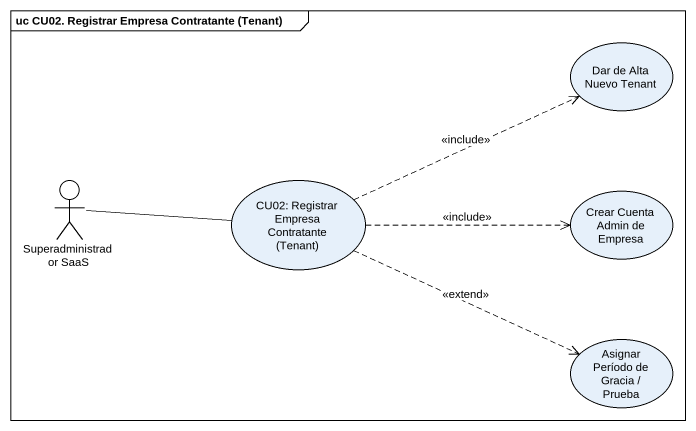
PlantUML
@startuml
mainframe uc CU02. Registrar Empresa Contratante (Tenant)
usecase "Dar de Alta Nuevo Tenant" as Dar_de_Alta_Nuevo_Tenant
actor "Superadministrador SaaS" as Superadministrador_SaaS
usecase "CU02: Registrar Empresa Contratante (Tenant)" as CU02_Registrar_Empresa
usecase "Crear Cuenta Admin de Empresa" as Crear_Cuenta_Admin_de
usecase "Asignar Período de Gracia / Prueba" as Asignar_Período_de_Gracia
Superadministrador_SaaS -right- CU02_Registrar_Empresa
CU02_Registrar_Empresa .right.> Dar_de_Alta_Nuevo_Tenant : <<include>>
CU02_Registrar_Empresa .right.> Crear_Cuenta_Admin_de : <<include>>
CU02_Registrar_Empresa .right.> Asignar_Período_de_Gracia : <<extend>>
@enduml
